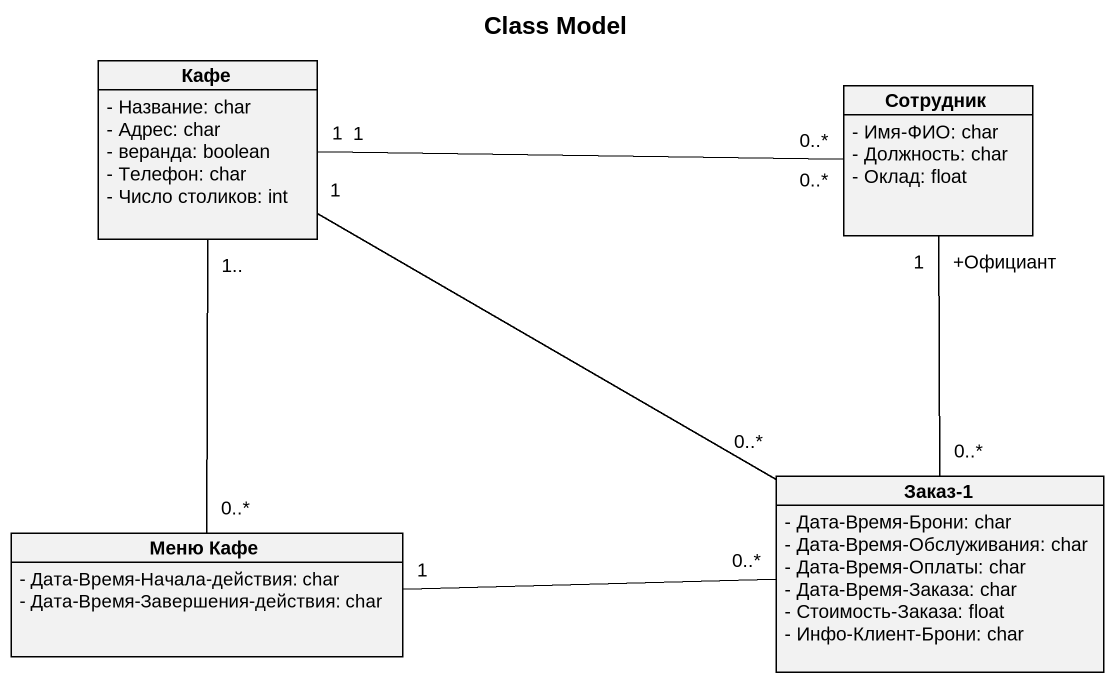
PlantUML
@startuml
title Class Model
hide circle
hide empty members
skinparam classAttributeIconSize 0
class Кафе {
  - Название: char
  - Адрес: char
  - веранда: boolean
  - Телефон: char
  - Число столиков: int
}
class Сотрудник {
  - Имя-ФИО: char
  - Должность: char
  - Оклад: float
}
class "Заказ-1" as Заказ_1 {
  - Дата-Время-Брони: char
  - Дата-Время-Обслуживания: char
  - Дата-Время-Оплаты: char
  - Дата-Время-Заказа: char
  - Стоимость-Заказа: float
  - Инфо-Клиент-Брони: char
}
class "Меню Кафе" as Меню_Кафе {
  - Дата-Время-Начала-действия: char
  - Дата-Время-Завершения-действия: char
}
Кафе "1" -right- "0..*" Сотрудник
Кафе "1" -right- "0..*" Заказ_1
Кафе "1.." -- "0..*" Меню_Кафе
Сотрудник "0..*" -left- "1" Кафе
Заказ_1 "0..*" -up- "+Официант\n1" Сотрудник
Меню_Кафе "1" -right- "0..*" Заказ_1
@enduml
